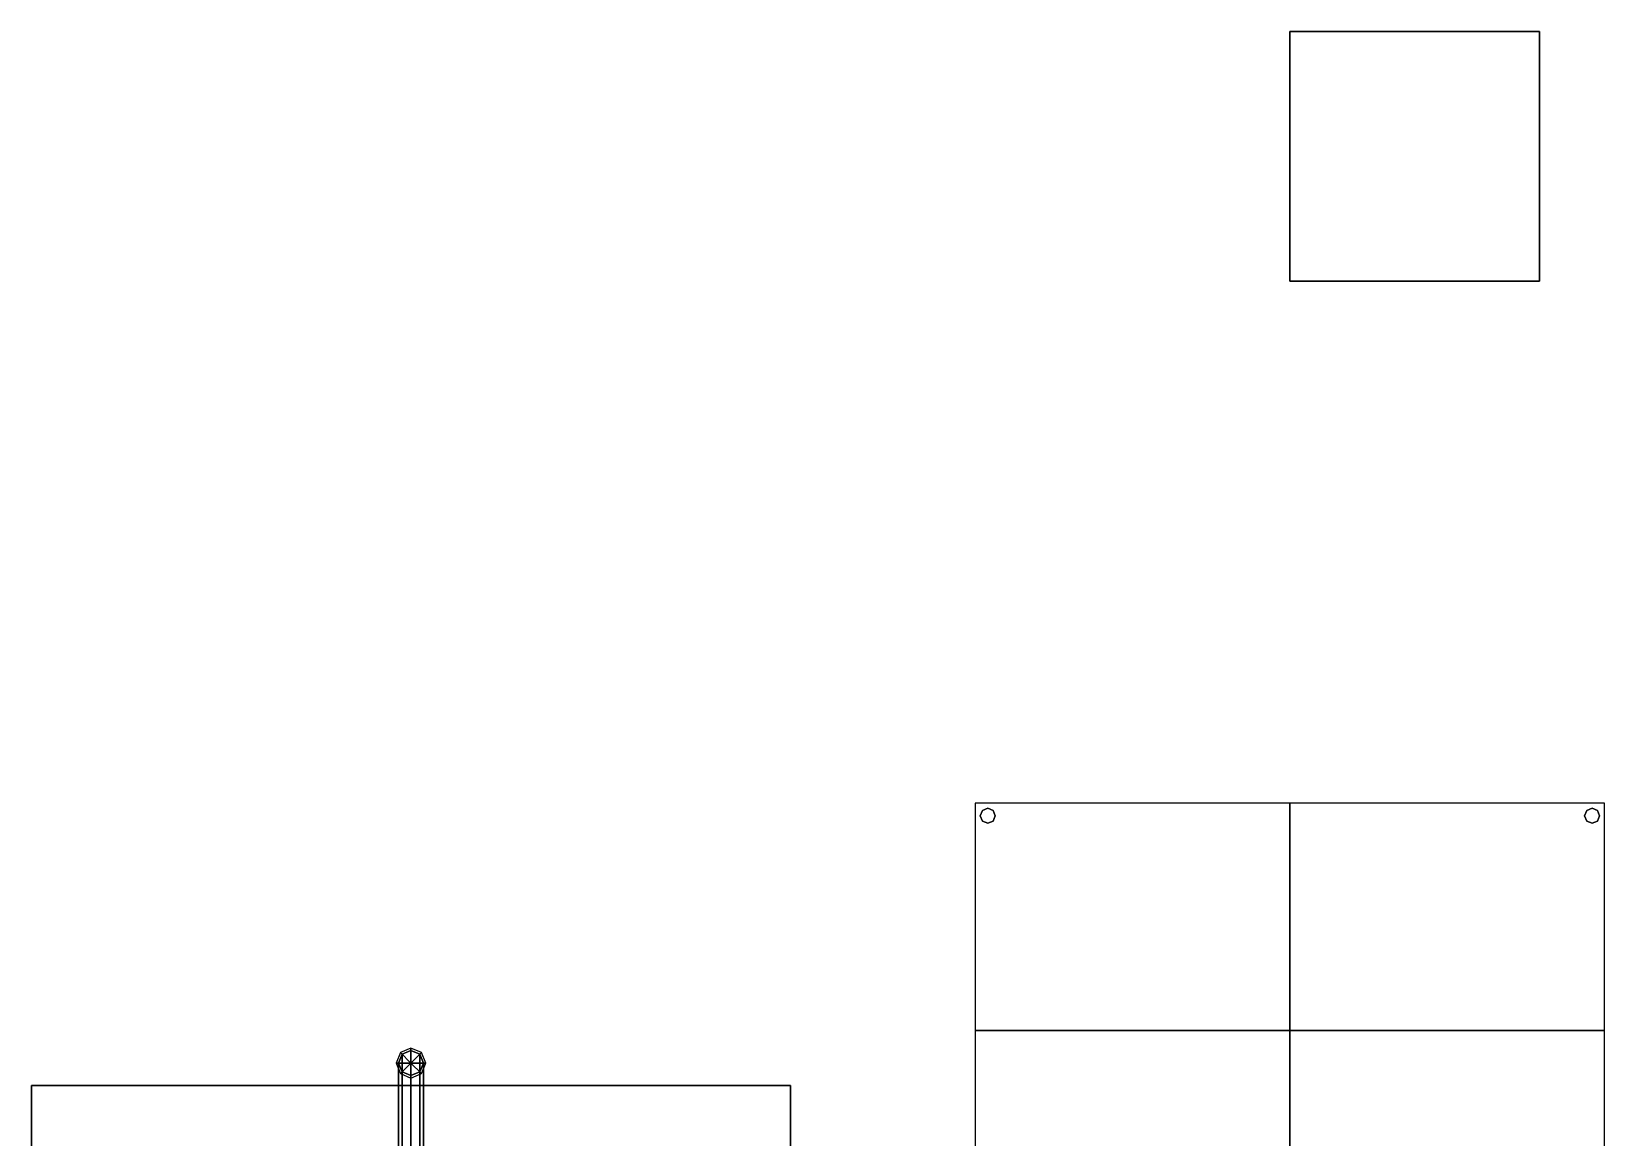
# Model space of a CAD drawing. Header units: millimetres. Extents: x -5 to 5.1, y -6 to 7.
# Drawn here: x -5.04 to 1.26, y 2.57 to 7 of the extents above; entities that cross this region are included whole.
import ezdxf

# ---------------------------------------------------------------- set-up
doc = ezdxf.new("R2010")
doc.units = ezdxf.units.MM
doc.header["$MEASUREMENT"] = 0
doc.layers.add('SWE_HQ_Tent', color=3, linetype='Continuous')

msp = doc.modelspace()

# ---------------------------------------------------------------- linework, layer by layer
for points in [[(1, 7, -1.44), (1, 7, -2.44), (0, 7, -2.44), (0, 7, -1.44)], [(1, 7, -2.44), (1, 6, -2.44), (0, 6, -2.44), (0, 7, -2.44)], [(0, 7, -2.44), (0, 6, -2.44), (0, 6, -1.44), (0, 7, -1.44)], [(0, 7, -1.44), (0, 6, -1.44), (1, 6, -1.44), (1, 7, -1.44)], [(1, 6, -1.44), (1, 6, -2.44), (1, 7, -2.44), (1, 7, -1.44)], [(0, 6, -1.44), (0, 6, -2.44), (1, 6, -2.44), (1, 6, -1.44)]]:
    msp.add_3dface(points)
at = {"layer": 'SWE_HQ_Tent'}
for points in [[(0, 3, 1.69), (0, 3.91, 1.79), (-1.26, 3.91, 1.83), (-1.26, 3, 1.73)], [(0, 3.91, 1.79), (0, 3, 1.69), (1.26, 3, 1.73), (1.26, 3.91, 1.83)], [(-1.2312, 3.8812), (-1.24, 3.86), (-1.24, 3.86, 1.8), (-1.2312, 3.8812, 1.8)], [(-1.24, 3.86), (-1.2312, 3.8388), (-1.2312, 3.8388, 1.8), (-1.24, 3.86, 1.8)], [(-1.21, 3.89), (-1.2312, 3.8812), (-1.2312, 3.8812, 1.8), (-1.21, 3.89, 1.8)], [(-1.1888, 3.8812), (-1.21, 3.89), (-1.21, 3.89, 1.8), (-1.1888, 3.8812, 1.8)], [(-1.18, 3.86), (-1.1888, 3.8812), (-1.1888, 3.8812, 1.8), (-1.18, 3.86, 1.8)], [(-1.1888, 3.8388), (-1.18, 3.86), (-1.18, 3.86, 1.8), (-1.1888, 3.8388, 1.8)], [(1.1888, 3.8812), (1.18, 3.86), (1.18, 3.86, 1.8), (1.1888, 3.8812, 1.8)], [(1.18, 3.86), (1.1888, 3.8388), (1.1888, 3.8388, 1.8), (1.18, 3.86, 1.8)], [(1.21, 3.89), (1.1888, 3.8812), (1.1888, 3.8812, 1.8), (1.21, 3.89, 1.8)], [(1.2312, 3.8812), (1.21, 3.89), (1.21, 3.89, 1.8), (1.2312, 3.8812, 1.8)], [(1.24, 3.86), (1.2312, 3.8812), (1.2312, 3.8812, 1.8), (1.24, 3.86, 1.8)], [(1.2312, 3.8388), (1.24, 3.86), (1.24, 3.86, 1.8), (1.2312, 3.8388, 1.8)], [(-1.2312, 3.8388), (-1.21, 3.83), (-1.21, 3.83, 1.8), (-1.2312, 3.8388, 1.8)], [(-1.21, 3.83), (-1.1888, 3.8388), (-1.1888, 3.8388, 1.8), (-1.21, 3.83, 1.8)], [(1.1888, 3.8388), (1.21, 3.83), (1.21, 3.83, 1.8), (1.1888, 3.8388, 1.8)], [(1.21, 3.83), (1.2312, 3.8388), (1.2312, 3.8388, 1.8), (1.21, 3.83, 1.8)], [(0, 2.09, 1.79), (0, 3, 1.69), (-1.26, 3, 1.73), (-1.26, 2.09, 1.83)], [(0, 3, 1.69), (0, 2.09, 1.79), (1.26, 2.09, 1.83), (1.26, 3, 1.73)], [(-3.5624, 2.9124, 2.14), (-3.58, 2.87, 2.14), (-3.52, 2.87, 2.2)], [(-3.57, 2.87, 2.12), (-3.5554, 2.9054, 2.12), (-3.5554, 2.9054, 1.8846), (-3.57, 2.87, 1.92)], [(-3.57, 2.87, 1.92), (-3.5554, 2.9054, 1.8846), (-3.5554, -0.5846, 1.8846), (-3.57, -0.62, 1.92)], [(-3.52, 2.93, 2.14), (-3.5624, 2.9124, 2.14), (-3.52, 2.87, 2.2)], [(-3.5554, 2.9054, 2.12), (-3.52, 2.92, 2.12), (-3.52, 2.92, 1.87), (-3.5554, 2.9054, 1.8846)], [(-3.5554, 2.9054, 1.8846), (-3.52, 2.92, 1.87), (-3.52, -0.57, 1.87), (-3.5554, -0.5846, 1.8846)], [(-3.4776, 2.9124, 2.14), (-3.52, 2.93, 2.14), (-3.52, 2.87, 2.2)], [(-3.52, 2.92, 2.12), (-3.4846, 2.9054, 2.12), (-3.4846, 2.9054, 1.8846), (-3.52, 2.92, 1.87)], [(-3.52, 2.92, 1.87), (-3.4846, 2.9054, 1.8846), (-3.4846, -0.5846, 1.8846), (-3.52, -0.57, 1.87)], [(-3.46, 2.87, 2.14), (-3.4776, 2.9124, 2.14), (-3.52, 2.87, 2.2)], [(-3.4846, 2.9054, 2.12), (-3.47, 2.87, 2.12), (-3.47, 2.87, 1.92), (-3.4846, 2.9054, 1.8846)], [(-3.4846, 2.9054, 1.8846), (-3.47, 2.87, 1.92), (-3.47, -0.62, 1.92), (-3.4846, -0.5846, 1.8846)], [(-3.58, 2.87, 2.14), (-3.5624, 2.8276, 2.14), (-3.52, 2.87, 2.2)], [(-3.5554, 2.8346, 2.12), (-3.57, 2.87, 2.12), (-3.57, 2.87, 1.92), (-3.5554, 2.8346, 1.9554)], [(-3.5554, 2.8346, 1.9554), (-3.57, 2.87, 1.92), (-3.57, -0.62, 1.92), (-3.5554, -0.6554, 1.9554)], [(-3.5624, 2.8276, 2.14), (-3.52, 2.81, 2.14), (-3.52, 2.87, 2.2)], [(-3.52, 2.81, 2.14), (-3.4776, 2.8276, 2.14), (-3.52, 2.87, 2.2)], [(-3.4776, 2.8276, 2.14), (-3.46, 2.87, 2.14), (-3.52, 2.87, 2.2)], [(-3.47, 2.87, 2.12), (-3.4846, 2.8346, 2.12), (-3.4846, 2.8346, 1.9554), (-3.47, 2.87, 1.92)], [(-3.47, 2.87, 1.92), (-3.4846, 2.8346, 1.9554), (-3.4846, -0.6554, 1.9554), (-3.47, -0.62, 1.92)], [(-5.04, 2.78, 1), (-5.04, -1.22, 1), (-3.52, -1.22, 2), (-3.52, 2.78, 2)], [(-5.04, 2.78), (-5.04, -1.22), (-5.04, -1.22, 1), (-5.04, 2.78, 1)], [(-2, 2.78), (-5.04, 2.78), (-5.04, 2.78, 1), (-2, 2.78, 1)], [(-2, 2.78, 1), (-5.04, 2.78, 1), (-3.52, 2.78, 2)], [(-3.52, 2.82, 2.12), (-3.5554, 2.8346, 2.12), (-3.5554, 2.8346, 1.9554), (-3.52, 2.82, 1.97)], [(-3.52, 2.82, 1.97), (-3.5554, 2.8346, 1.9554), (-3.5554, -0.6554, 1.9554), (-3.52, -0.67, 1.97)], [(-3.4846, 2.8346, 2.12), (-3.52, 2.82, 2.12), (-3.52, 2.82, 1.97), (-3.4846, 2.8346, 1.9554)], [(-3.4846, 2.8346, 1.9554), (-3.52, 2.82, 1.97), (-3.52, -0.67, 1.97), (-3.4846, -0.6554, 1.9554)], [(-3.52, 2.78, 2), (-3.52, -1.22, 2), (-2, -1.22, 1), (-2, 2.78, 1)], [(-2, 2.78, 1), (-2, -1.22, 1), (-2, -1.22), (-2, 2.78)]]:
    msp.add_3dface(points, dxfattribs=at)

doc.saveas('drawing.dxf')
